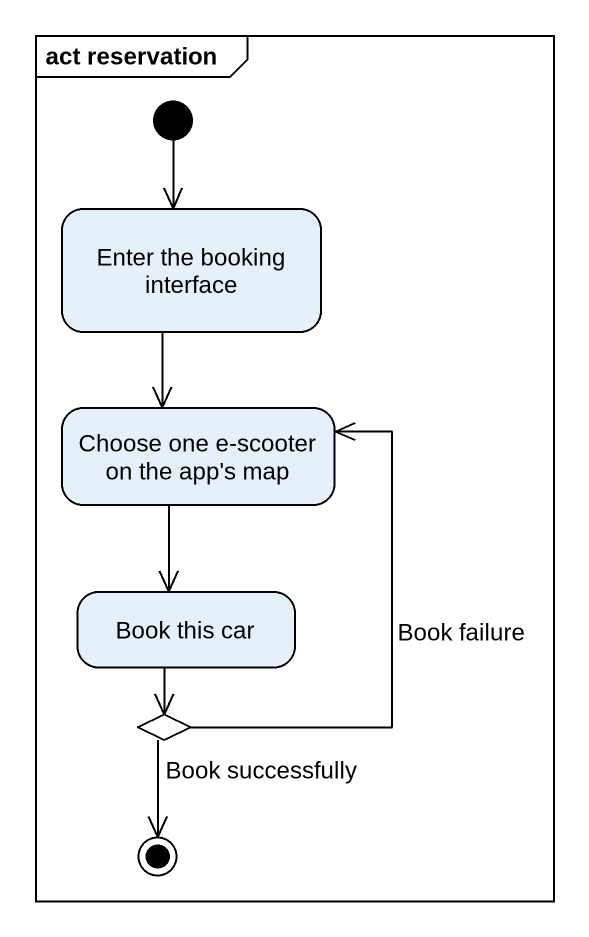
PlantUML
@startuml
mainframe act reservation
hide empty description
state "Enter the booking interface" as Enter_the_booking_interface
state "Choose one e-scooter on the app's map" as Choose_one_e_scooter_on_the
state "Book this car" as Book_this_car
state choice1 <<choice>>
[*] --> Enter_the_booking_interface
Enter_the_booking_interface --> Choose_one_e_scooter_on_the
Choose_one_e_scooter_on_the --> Book_this_car
Book_this_car --> choice1
choice1 -up-> Choose_one_e_scooter_on_the : Book failure
choice1 --> [*] : Book successfully
@enduml
